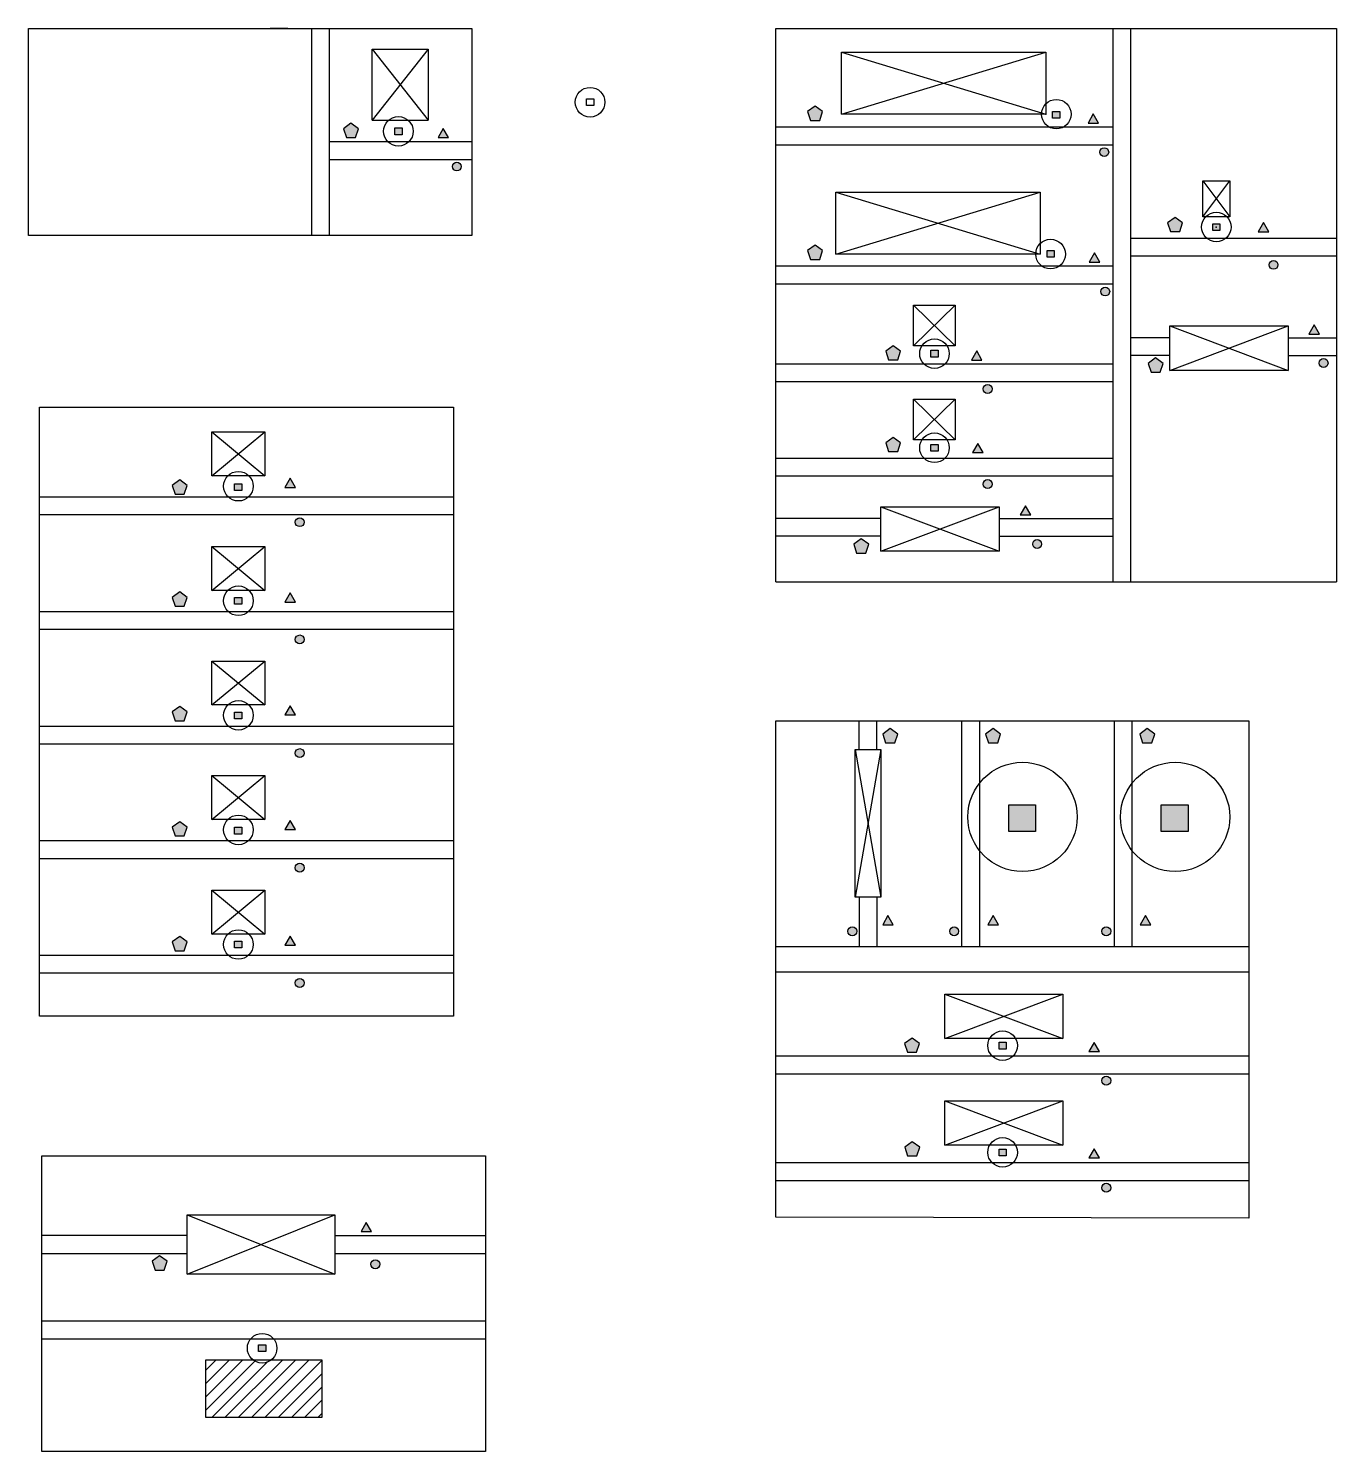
# Model space of a CAD drawing. Header units: millimetres. Extents: x 762400 to 913135, y 455770 to 740048.
# Drawn here: x 762399.9 to 762842.3, y 455770.2 to 456251.4 of the extents above; entities outside this region: 1.
import ezdxf

# ---------------------------------------------------------------- set-up
doc = ezdxf.new("R2010")
doc.units = ezdxf.units.MM

msp = doc.modelspace()

# ---------------------------------------------------------------- hatches: boundary and pattern name
h = msp.add_hatch(color=4)
h.dxf.hatch_style = 1
h.paths.add_polyline_path([(762511.54, 456217.49), (762509.01, 456219.33), (762506.48, 456217.49), (762507.45, 456214.52), (762510.57, 456214.52)])
h.paths.add_polyline_path([(762668.51, 456223.28), (762665.98, 456225.11), (762663.45, 456223.28), (762664.42, 456220.31), (762667.54, 456220.31)])
h.paths.add_polyline_path([(762668.51, 456176.28), (762665.98, 456178.11), (762663.45, 456176.28), (762664.42, 456173.31), (762667.54, 456173.31)])
h.paths.add_polyline_path([(762694.91, 456142.28), (762692.39, 456144.12), (762689.86, 456142.28), (762690.82, 456139.31), (762693.95, 456139.31)])
h.paths.add_polyline_path([(762790.27, 456185.65), (762787.75, 456187.49), (762785.22, 456185.65), (762786.18, 456182.68), (762789.31, 456182.68)])
h.paths.add_polyline_path([(762783.69, 456138.12), (762781.16, 456139.96), (762778.63, 456138.12), (762779.6, 456135.15), (762782.72, 456135.15)])
h.paths.add_polyline_path([(762694.91, 456111.27), (762692.39, 456113.1), (762689.86, 456111.27), (762690.82, 456108.3), (762693.95, 456108.3)])
h.paths.add_polyline_path([(762684.12, 456076.98), (762681.59, 456078.82), (762679.07, 456076.98), (762680.03, 456074.01), (762683.16, 456074.01)])
h.paths.add_polyline_path([(762693.93, 456012.8), (762691.4, 456014.63), (762688.87, 456012.8), (762689.84, 456009.82), (762692.96, 456009.82)])
h.paths.add_polyline_path([(762726.17, 456014.63), (762723.64, 456012.8), (762724.6, 456009.82), (762727.73, 456009.82), (762728.69, 456012.8)])
h.paths.add_polyline_path([(762780.84, 456012.8), (762778.32, 456014.63), (762775.79, 456012.8), (762776.75, 456009.82), (762779.88, 456009.82)])
h.paths.add_polyline_path([(762701.29, 455908.16), (762698.76, 455910), (762696.23, 455908.16), (762697.2, 455905.19), (762700.32, 455905.19)])
h.paths.add_polyline_path([(762701.38, 455873.14), (762698.85, 455874.97), (762696.32, 455873.14), (762697.29, 455870.17), (762700.41, 455870.17)])
h.paths.add_polyline_path([(762453.62, 456096.89), (762451.09, 456098.72), (762448.56, 456096.89), (762449.53, 456093.91), (762452.65, 456093.91)])
h.paths.add_polyline_path([(762453.62, 456059.01), (762451.09, 456060.85), (762448.56, 456059.01), (762449.53, 456056.04), (762452.65, 456056.04)])
h.paths.add_polyline_path([(762453.62, 456020.29), (762451.09, 456022.13), (762448.56, 456020.29), (762449.53, 456017.32), (762452.65, 456017.32)])
h.paths.add_polyline_path([(762453.62, 455981.32), (762451.09, 455983.16), (762448.56, 455981.32), (762449.53, 455978.35), (762452.65, 455978.35)])
h.paths.add_polyline_path([(762453.62, 455942.52), (762451.09, 455944.35), (762448.56, 455942.52), (762449.53, 455939.55), (762452.65, 455939.55)])
h.paths.add_polyline_path([(762444.31, 455836.35), (762441.78, 455834.52), (762442.75, 455831.54), (762445.87, 455831.54), (762446.84, 455834.52)])
h = msp.add_hatch(color=1)
h.dxf.hatch_style = 1
h.paths.add_polyline_path([(762526.28, 456217.73), (762523.83, 456217.73), (762523.83, 456215.44), (762526.28, 456215.44)])
h.paths.add_polyline_path([(762748.72, 456223.35), (762746.27, 456223.35), (762746.27, 456221.06), (762748.72, 456221.06)])
h.paths.add_polyline_path([(762802.92, 456185.29), (762800.47, 456185.29), (762800.47, 456183.01), (762802.92, 456183.01)])
h.paths.add_polyline_path([(762746.88, 456176.27), (762744.43, 456176.27), (762744.43, 456173.99), (762746.88, 456173.99)])
h.paths.add_polyline_path([(762707.6, 456142.55), (762705.15, 456142.55), (762705.15, 456140.27), (762707.6, 456140.27)])
h.paths.add_polyline_path([(762707.6, 456110.73), (762705.15, 456110.73), (762705.15, 456108.44), (762707.6, 456108.44)])
h.paths.add_polyline_path([(762472.12, 456097.42), (762469.68, 456097.42), (762469.68, 456095.14), (762472.12, 456095.14)])
h.paths.add_polyline_path([(762472.12, 456058.97), (762469.68, 456058.97), (762469.68, 456056.69), (762472.12, 456056.69)])
h.paths.add_polyline_path([(762472.12, 456020.25), (762469.68, 456020.25), (762469.68, 456017.97), (762472.12, 456017.97)])
h.paths.add_polyline_path([(762472.12, 455981.28), (762469.68, 455981.28), (762469.68, 455979), (762472.12, 455979)])
h.paths.add_polyline_path([(762472.12, 455942.77), (762469.68, 455942.77), (762469.68, 455940.49), (762472.12, 455940.49)])
h.paths.add_polyline_path([(762730.64, 455908.57), (762728.19, 455908.57), (762728.19, 455906.28), (762730.64, 455906.28)])
h.paths.add_polyline_path([(762730.64, 455872.49), (762728.19, 455872.49), (762728.19, 455870.2), (762730.64, 455870.2)])
h.paths.add_polyline_path([(762480.2, 455806.26), (762477.76, 455806.26), (762477.76, 455803.98), (762480.2, 455803.98)])
at = {"true_color": 0x58ba48}
h = msp.add_hatch(color=85, dxfattribs=at)
h.dxf.hatch_style = 1
h.paths.add_polyline_path([(762760.07, 456222.46), (762758.29, 456219.37), (762761.86, 456219.37)])
h.paths.add_polyline_path([(762817.61, 456185.73), (762815.83, 456182.64), (762819.4, 456182.64)])
h.paths.add_polyline_path([(762720.64, 456142.35), (762718.85, 456139.26), (762722.42, 456139.26)])
h.paths.add_polyline_path([(762737.18, 456090.01), (762735.39, 456086.92), (762738.96, 456086.92)])
h.paths.add_polyline_path([(762488.42, 456099.27), (762486.63, 456096.18), (762490.2, 456096.18)])
h.paths.add_polyline_path([(762488.42, 455983.58), (762486.63, 455980.49), (762490.2, 455980.49)])
h.paths.add_polyline_path([(762488.42, 456022.36), (762486.63, 456019.26), (762490.2, 456019.26)])
h.paths.add_polyline_path([(762488.42, 456060.54), (762486.63, 456057.44), (762490.2, 456057.44)])
h.paths.add_polyline_path([(762488.42, 455944.47), (762486.63, 455941.38), (762490.2, 455941.38)])
h.paths.add_polyline_path([(762721.05, 456111.04), (762719.26, 456107.95), (762722.83, 456107.95)])
h.paths.add_polyline_path([(762760.51, 456175.5), (762758.72, 456172.41), (762762.29, 456172.41)])
h.paths.add_polyline_path([(762834.78, 456151.11), (762832.99, 456148.02), (762836.56, 456148.02)])
h.paths.add_polyline_path([(762540.25, 456217.58), (762538.47, 456214.49), (762542.04, 456214.49)])
h.paths.add_polyline_path([(762690.64, 455951.43), (762688.85, 455948.34), (762692.42, 455948.34)])
h.paths.add_polyline_path([(762726.2, 455951.43), (762724.41, 455948.34), (762727.98, 455948.34)])
h.paths.add_polyline_path([(762777.76, 455951.43), (762775.97, 455948.34), (762779.54, 455948.34)])
h.paths.add_polyline_path([(762760.4, 455908.5), (762758.61, 455905.41), (762762.18, 455905.41)])
h.paths.add_polyline_path([(762760.4, 455872.54), (762758.61, 455869.45), (762762.18, 455869.45)])
h.paths.add_polyline_path([(762514.2, 455847.66), (762512.41, 455844.57), (762515.98, 455844.57)])
h = msp.add_hatch(dxfattribs=at)
h.set_pattern_fill('ANSI32', color=85)
h.paths.add_polyline_path([(762538.47, 456214.49), (762542.04, 456214.49), (762540.25, 456217.58)])
h = msp.add_hatch(color=6)
h.dxf.hatch_style = 1
h.paths.add_polyline_path([(762546.31, 456204.69, 1), (762543.31, 456204.69, 1)])
h.paths.add_polyline_path([(762762.27, 456209.57, 1), (762765.27, 456209.57, 1)])
h.paths.add_polyline_path([(762762.61, 456162.42, 1), (762765.61, 456162.42, 1)])
h = msp.add_hatch(color=6)
h.dxf.hatch_style = 1
h.paths.add_polyline_path([(762822.53, 456171.44, 1), (762819.53, 456171.44, 1)])
h.paths.add_polyline_path([(762836.45, 456138.26, 1), (762839.45, 456138.26, 1)])
h.paths.add_polyline_path([(762725.85, 456129.47, 1), (762722.85, 456129.47, 1)])
h.paths.add_polyline_path([(762725.85, 456097.32, 1), (762722.85, 456097.32, 1)])
h.paths.add_polyline_path([(762739.57, 456077.04, 1), (762742.57, 456077.04, 1)])
h.paths.add_polyline_path([(762490.19, 456084.43, 1), (762493.19, 456084.43, 1)])
h.paths.add_polyline_path([(762493.19, 456044.79, 1), (762490.19, 456044.79, 1)])
h.paths.add_polyline_path([(762493.19, 456006.36, 1), (762490.19, 456006.36, 1)])
h.paths.add_polyline_path([(762490.19, 455967.61, 1), (762493.19, 455967.61, 1)])
h.paths.add_polyline_path([(762493.19, 455928.63, 1), (762490.19, 455928.63, 1)])
h.paths.add_polyline_path([(762677.06, 455946.11, 1), (762680.06, 455946.11, 1)])
h.paths.add_polyline_path([(762711.51, 455946.11, 1), (762714.51, 455946.11, 1)])
h.paths.add_polyline_path([(762762.96, 455946.11, 1), (762765.96, 455946.11, 1)])
h.paths.add_polyline_path([(762762.96, 455895.61, 1), (762765.96, 455895.61, 1)])
h.paths.add_polyline_path([(762762.96, 455859.39, 1), (762765.96, 455859.39, 1)])
h.paths.add_polyline_path([(762518.74, 455833.52, 1), (762515.74, 455833.52, 1)])
h = msp.add_hatch(color=5)
h.dxf.hatch_style = 1
h.paths.add_polyline_path([(762740.54, 455988.89), (762731.47, 455988.89), (762731.47, 455979.83), (762740.54, 455979.83)])
h.paths.add_polyline_path([(762792.15, 455988.89), (762783.08, 455988.89), (762783.08, 455979.83), (762792.15, 455979.83)])
at = {"true_color": 0x93278f}
h = msp.add_hatch(dxfattribs=at)
h.set_pattern_fill('ANSI31', color=217)
h.paths.add_polyline_path([(762499.18, 455781.68), (762499.18, 455801.2), (762482.06, 455801.2, -0.345852), (762475.88, 455801.2), (762459.97, 455801.2), (762459.97, 455781.68)])

# ---------------------------------------------------------------- linework, layer by layer
for p, q in [((762399.94, 456251.38), (762549.94, 456251.38)), ((762399.94, 456181.38), (762399.94, 456251.38)), ((762487.69, 456251.38), (762481.69, 456251.38)), ((762495.68, 456251.38), (762495.68, 456181.38)), ((762501.68, 456251.38), (762501.68, 456181.38)), ((762549.94, 456251.38), (762549.94, 456181.38)), ((762652.68, 456251.38), (762842.34, 456251.38)), ((762652.68, 456064.28), (762652.68, 456251.38)), ((762766.68, 456251.38), (762766.68, 456064.28)), ((762772.68, 456251.38), (762772.68, 456064.28)), ((762842.34, 456251.38), (762842.34, 456064.28)), ((762516.16, 456220.41), (762516.16, 456244.41)), ((762516.16, 456244.41), (762535.16, 456244.41)), ((762516.16, 456244.41), (762535.16, 456220.41)), ((762535.16, 456244.41), (762516.16, 456220.41)), ((762535.16, 456244.41), (762535.16, 456220.41)), ((762674.97, 456243.32), (762744.07, 456243.32)), ((762674.97, 456222.4), (762674.97, 456243.32)), ((762674.97, 456243.32), (762744.07, 456222.4)), ((762674.97, 456222.4), (762744.07, 456243.32)), ((762744.07, 456243.32), (762744.07, 456222.4)), ((762744.07, 456222.4), (762674.97, 456222.4)), ((762516.16, 456220.41), (762535.16, 456220.41)), ((762652.68, 456218.06), (762766.68, 456218.06)), ((762501.68, 456213.12), (762549.94, 456213.12)), ((762652.68, 456212.06), (762766.68, 456212.06)), ((762501.68, 456207.12), (762549.94, 456207.12)), ((762797.1, 456199.84), (762806.25, 456199.84)), ((762797.1, 456187.74), (762797.1, 456199.84)), ((762797.1, 456199.84), (762806.25, 456187.74)), ((762797.1, 456187.74), (762806.25, 456199.84)), ((762806.25, 456199.84), (762806.25, 456187.74)), ((762673.02, 456196.01), (762742.12, 456196.01)), ((762673.02, 456175.09), (762673.02, 456196.01)), ((762673.02, 456196.01), (762742.12, 456175.09)), ((762673.02, 456175.09), (762742.12, 456196.01)), ((762742.12, 456196.01), (762742.12, 456175.09)), ((762806.25, 456187.74), (762797.1, 456187.74)), ((762549.94, 456181.38), (762399.94, 456181.38)), ((762772.68, 456180.45), (762842.34, 456180.45)), ((762742.12, 456175.09), (762673.02, 456175.09)), ((762772.68, 456174.45), (762842.34, 456174.45)), ((762652.68, 456171.08), (762766.68, 456171.08)), ((762652.68, 456165.08), (762766.68, 456165.08)), ((762699.31, 456157.82), (762713.31, 456157.82)), ((762699.31, 456144.1), (762699.31, 456157.82)), ((762699.31, 456157.82), (762713.31, 456144.1)), ((762699.31, 456144.1), (762713.31, 456157.82)), ((762713.31, 456157.82), (762713.31, 456144.1)), ((762785.99, 456150.78), (762825.99, 456150.78)), ((762785.99, 456135.78), (762785.99, 456150.78)), ((762785.99, 456150.78), (762825.99, 456135.78)), ((762785.99, 456135.78), (762825.99, 456150.78)), ((762825.99, 456150.78), (762825.99, 456135.78)), ((762713.31, 456144.1), (762699.31, 456144.1)), ((762785.99, 456146.78), (762772.68, 456146.78)), ((762825.99, 456146.78), (762842.34, 456146.78)), ((762785.99, 456140.78), (762772.68, 456140.78)), ((762825.99, 456140.78), (762842.34, 456140.78)), ((762652.68, 456137.95), (762766.68, 456137.95)), ((762825.99, 456135.78), (762785.99, 456135.78)), ((762652.68, 456131.95), (762766.68, 456131.95)), ((762699.31, 456125.99), (762713.31, 456125.99)), ((762699.31, 456112.27), (762699.31, 456125.99)), ((762699.31, 456125.99), (762713.31, 456112.27)), ((762699.31, 456112.27), (762713.31, 456125.99)), ((762713.31, 456125.99), (762713.31, 456112.27)), ((762403.72, 456123.3), (762543.72, 456123.3)), ((762403.72, 455917.39), (762403.72, 456123.3)), ((762543.72, 456123.3), (762543.72, 455917.39)), ((762461.94, 456114.96), (762479.94, 456114.96)), ((762461.94, 456100.11), (762461.94, 456114.96)), ((762461.94, 456114.96), (762479.94, 456100.11)), ((762461.94, 456100.11), (762479.94, 456114.96)), ((762479.94, 456114.96), (762479.94, 456100.11)), ((762713.31, 456112.27), (762699.31, 456112.27)), ((762652.68, 456106.12), (762766.68, 456106.12)), ((762479.94, 456100.11), (762461.94, 456100.11)), ((762652.68, 456100.12), (762766.68, 456100.12)), ((762403.72, 456092.99), (762543.72, 456092.99)), ((762403.72, 456086.99), (762543.72, 456086.99)), ((762688.19, 456089.67), (762728.19, 456089.67)), ((762688.19, 456074.67), (762688.19, 456089.67)), ((762688.19, 456089.67), (762728.19, 456074.67)), ((762688.19, 456074.67), (762728.19, 456089.67)), ((762728.19, 456089.67), (762728.19, 456074.67)), ((762688.19, 456085.67), (762652.68, 456085.67)), ((762728.19, 456085.67), (762766.68, 456085.67)), ((762688.19, 456079.67), (762652.68, 456079.67)), ((762728.19, 456079.67), (762766.68, 456079.67)), ((762461.94, 456076.22), (762479.94, 456076.22)), ((762461.94, 456061.37), (762461.94, 456076.22)), ((762461.94, 456076.22), (762479.94, 456061.37)), ((762461.94, 456061.37), (762479.94, 456076.22)), ((762479.94, 456076.22), (762479.94, 456061.37)), ((762728.19, 456074.67), (762688.19, 456074.67)), ((762652.68, 456064.28), (762842.34, 456064.28)), ((762479.94, 456061.37), (762461.94, 456061.37)), ((762403.72, 456054.25), (762543.72, 456054.25)), ((762403.72, 456048.25), (762543.72, 456048.25)), ((762461.94, 456037.48), (762479.94, 456037.48)), ((762461.94, 456022.63), (762461.94, 456037.48)), ((762461.94, 456037.48), (762479.94, 456022.63)), ((762461.94, 456022.63), (762479.94, 456037.48)), ((762479.94, 456037.48), (762479.94, 456022.63)), ((762479.94, 456022.63), (762461.94, 456022.63)), ((762403.72, 456015.51), (762543.72, 456015.51)), ((762652.68, 456017.32), (762812.68, 456017.32)), ((762652.68, 455849.48), (762652.68, 456017.32)), ((762680.86, 456007.62), (762680.86, 456017.32)), ((762686.86, 456007.62), (762686.86, 456017.32)), ((762715.54, 456017.32), (762715.54, 455940.97)), ((762721.54, 456017.32), (762721.54, 455940.97)), ((762767.16, 456017.32), (762767.16, 455940.97)), ((762773.16, 456017.32), (762773.16, 455940.97)), ((762812.68, 456017.32), (762812.68, 455897.32)), ((762403.72, 456009.51), (762543.72, 456009.51)), ((762679.56, 456007.62), (762688.16, 456007.62)), ((762679.56, 455957.62), (762679.56, 456007.62)), ((762679.56, 456007.62), (762688.16, 455957.62)), ((762688.16, 456007.62), (762679.56, 455957.62)), ((762688.16, 456007.62), (762688.16, 455957.62)), ((762461.94, 455998.74), (762479.94, 455998.74)), ((762461.94, 455983.89), (762461.94, 455998.74)), ((762461.94, 455998.74), (762479.94, 455983.89)), ((762461.94, 455983.89), (762479.94, 455998.74)), ((762479.94, 455998.74), (762479.94, 455983.89)), ((762479.94, 455983.89), (762461.94, 455983.89)), ((762403.72, 455976.76), (762543.72, 455976.76)), ((762403.72, 455970.76), (762543.72, 455970.76)), ((762461.94, 455959.99), (762479.94, 455959.99)), ((762461.94, 455945.14), (762461.94, 455959.99)), ((762461.94, 455959.99), (762479.94, 455945.14)), ((762461.94, 455945.14), (762479.94, 455959.99)), ((762479.94, 455959.99), (762479.94, 455945.14)), ((762688.16, 455957.62), (762679.56, 455957.62)), ((762680.86, 455957.62), (762680.86, 455940.97)), ((762686.86, 455957.62), (762686.86, 455940.97)), ((762479.94, 455945.14), (762461.94, 455945.14)), ((762403.72, 455938.02), (762543.72, 455938.02)), ((762652.68, 455940.97), (762812.68, 455940.97)), ((762652.68, 455932.38), (762812.68, 455932.38)), ((762403.72, 455932.02), (762543.72, 455932.02)), ((762709.82, 455924.82), (762749.82, 455924.82)), ((762709.82, 455909.82), (762709.82, 455924.82)), ((762709.82, 455924.82), (762749.82, 455909.82)), ((762709.82, 455909.82), (762749.82, 455924.82)), ((762749.82, 455924.82), (762749.82, 455909.82)), ((762543.72, 455917.39), (762403.72, 455917.39)), ((762749.82, 455909.82), (762709.82, 455909.82)), ((762652.68, 455903.96), (762812.68, 455903.96)), ((762652.68, 455897.96), (762812.68, 455897.96)), ((762812.68, 455897.96), (762812.68, 455849.14)), ((762709.82, 455888.74), (762749.82, 455888.74)), ((762709.82, 455873.74), (762709.82, 455888.74)), ((762709.82, 455888.74), (762749.82, 455873.74)), ((762709.82, 455873.74), (762749.82, 455888.74)), ((762749.82, 455888.74), (762749.82, 455873.74)), ((762404.51, 455870.19), (762554.51, 455870.19)), ((762404.51, 455770.19), (762404.51, 455870.19)), ((762554.51, 455870.19), (762554.51, 455770.19)), ((762749.82, 455873.74), (762709.82, 455873.74)), ((762652.68, 455867.88), (762812.68, 455867.88)), ((762652.68, 455861.88), (762812.68, 455861.88)), ((762453.58, 455850.21), (762503.58, 455850.21)), ((762453.58, 455830.21), (762453.58, 455850.21)), ((762453.58, 455850.21), (762503.58, 455830.21)), ((762453.58, 455830.21), (762503.58, 455850.21)), ((762503.58, 455850.21), (762503.58, 455830.21)), ((762812.68, 455849.14), (762652.68, 455849.48)), ((762453.58, 455843.21), (762404.51, 455843.21)), ((762503.58, 455843.21), (762554.51, 455843.21)), ((762404.51, 455837.21), (762453.58, 455837.21)), ((762503.58, 455837.21), (762554.51, 455837.21)), ((762503.58, 455830.21), (762453.58, 455830.21)), ((762404.51, 455814.35), (762554.51, 455814.35)), ((762404.51, 455808.35), (762554.51, 455808.35)), ((762554.51, 455770.19), (762404.51, 455770.19))]:
    msp.add_line(p, q)
at = {"color": 1}
for points in [[(762588.66, 456227.57), (762591.11, 456227.57), (762591.11, 456225.28), (762588.66, 456225.28)], [(762746.27, 456223.35), (762748.72, 456223.35), (762748.72, 456221.06), (762746.27, 456221.06)], [(762523.83, 456217.73), (762526.28, 456217.73), (762526.28, 456215.44), (762523.83, 456215.44)], [(762800.47, 456185.29), (762802.92, 456185.29), (762802.92, 456183.01), (762800.47, 456183.01)], [(762744.43, 456176.27), (762746.88, 456176.27), (762746.88, 456173.99), (762744.43, 456173.99)], [(762705.15, 456142.55), (762707.6, 456142.55), (762707.6, 456140.27), (762705.15, 456140.27)], [(762705.15, 456110.73), (762707.6, 456110.73), (762707.6, 456108.44), (762705.15, 456108.44)], [(762469.68, 456097.42), (762472.12, 456097.42), (762472.12, 456095.14), (762469.68, 456095.14)], [(762469.68, 456058.97), (762472.12, 456058.97), (762472.12, 456056.69), (762469.68, 456056.69)], [(762469.68, 456020.25), (762472.12, 456020.25), (762472.12, 456017.97), (762469.68, 456017.97)], [(762469.68, 455981.28), (762472.12, 455981.28), (762472.12, 455979), (762469.68, 455979)], [(762469.68, 455942.77), (762472.12, 455942.77), (762472.12, 455940.49), (762469.68, 455940.49)], [(762728.19, 455908.57), (762730.64, 455908.57), (762730.64, 455906.28), (762728.19, 455906.28)], [(762728.19, 455872.49), (762730.64, 455872.49), (762730.64, 455870.2), (762728.19, 455870.2)], [(762477.76, 455806.26), (762480.2, 455806.26), (762480.2, 455803.98), (762477.76, 455803.98)]]:
    msp.add_lwpolyline(points, close=True, dxfattribs=at)
at = {"color": 4}
for points in [[(762667.54, 456220.31), (762668.51, 456223.28), (762665.98, 456225.11), (762663.45, 456223.28), (762664.42, 456220.31)], [(762510.57, 456214.52), (762511.54, 456217.49), (762509.01, 456219.33), (762506.48, 456217.49), (762507.45, 456214.52)], [(762789.31, 456182.68), (762790.27, 456185.65), (762787.75, 456187.49), (762785.22, 456185.65), (762786.18, 456182.68)], [(762667.54, 456173.31), (762668.51, 456176.28), (762665.98, 456178.11), (762663.45, 456176.28), (762664.42, 456173.31)], [(762693.95, 456139.31), (762694.91, 456142.28), (762692.39, 456144.12), (762689.86, 456142.28), (762690.82, 456139.31)], [(762782.72, 456135.15), (762783.69, 456138.12), (762781.16, 456139.96), (762778.63, 456138.12), (762779.6, 456135.15)], [(762693.95, 456108.3), (762694.91, 456111.27), (762692.39, 456113.1), (762689.86, 456111.27), (762690.82, 456108.3)], [(762452.65, 456093.91), (762453.62, 456096.89), (762451.09, 456098.72), (762448.56, 456096.89), (762449.53, 456093.91)], [(762683.16, 456074.01), (762684.12, 456076.98), (762681.59, 456078.82), (762679.07, 456076.98), (762680.03, 456074.01)], [(762452.65, 456056.04), (762453.62, 456059.01), (762451.09, 456060.85), (762448.56, 456059.01), (762449.53, 456056.04)], [(762452.65, 456017.32), (762453.62, 456020.29), (762451.09, 456022.13), (762448.56, 456020.29), (762449.53, 456017.32)], [(762692.96, 456009.82), (762693.93, 456012.8), (762691.4, 456014.63), (762688.87, 456012.8), (762689.84, 456009.82)], [(762727.73, 456009.82), (762728.69, 456012.8), (762726.17, 456014.63), (762723.64, 456012.8), (762724.6, 456009.82)], [(762779.88, 456009.82), (762780.84, 456012.8), (762778.32, 456014.63), (762775.79, 456012.8), (762776.75, 456009.82)], [(762452.65, 455978.35), (762453.62, 455981.32), (762451.09, 455983.16), (762448.56, 455981.32), (762449.53, 455978.35)], [(762452.65, 455939.55), (762453.62, 455942.52), (762451.09, 455944.35), (762448.56, 455942.52), (762449.53, 455939.55)], [(762700.32, 455905.19), (762701.29, 455908.16), (762698.76, 455910), (762696.23, 455908.16), (762697.2, 455905.19)], [(762700.41, 455870.17), (762701.38, 455873.14), (762698.85, 455874.97), (762696.32, 455873.14), (762697.29, 455870.17)], [(762445.87, 455831.54), (762446.84, 455834.52), (762444.31, 455836.35), (762441.78, 455834.52), (762442.75, 455831.54)]]:
    msp.add_lwpolyline(points, close=True, dxfattribs=at)
at = {"color": 3}
for points in [[(762761.86, 456219.37), (762760.07, 456222.46), (762758.29, 456219.37)], [(762542.04, 456214.49), (762540.25, 456217.58), (762538.47, 456214.49)], [(762819.4, 456182.64), (762817.61, 456185.73), (762815.83, 456182.64)], [(762762.29, 456172.41), (762760.51, 456175.5), (762758.72, 456172.41)], [(762836.56, 456148.02), (762834.78, 456151.11), (762832.99, 456148.02)], [(762722.42, 456139.26), (762720.64, 456142.35), (762718.85, 456139.26)], [(762722.83, 456107.95), (762721.05, 456111.04), (762719.26, 456107.95)], [(762490.2, 456096.18), (762488.42, 456099.27), (762486.63, 456096.18)], [(762738.96, 456086.92), (762737.18, 456090.01), (762735.39, 456086.92)], [(762490.2, 456057.44), (762488.42, 456060.54), (762486.63, 456057.44)], [(762490.2, 456019.26), (762488.42, 456022.36), (762486.63, 456019.26)], [(762490.2, 455980.49), (762488.42, 455983.58), (762486.63, 455980.49)], [(762692.42, 455948.34), (762690.64, 455951.43), (762688.85, 455948.34)], [(762727.98, 455948.34), (762726.2, 455951.43), (762724.41, 455948.34)], [(762779.54, 455948.34), (762777.76, 455951.43), (762775.97, 455948.34)], [(762490.2, 455941.38), (762488.42, 455944.47), (762486.63, 455941.38)], [(762762.18, 455905.41), (762760.4, 455908.5), (762758.61, 455905.41)], [(762762.18, 455869.45), (762760.4, 455872.54), (762758.61, 455869.45)], [(762515.98, 455844.57), (762514.2, 455847.66), (762512.41, 455844.57)]]:
    msp.add_lwpolyline(points, close=True, dxfattribs=at)
at = {"color": 5}
for points in [[(762731.47, 455988.89), (762740.54, 455988.89), (762740.54, 455979.83), (762731.47, 455979.83)], [(762783.08, 455988.89), (762792.15, 455988.89), (762792.15, 455979.83), (762783.08, 455979.83)]]:
    msp.add_lwpolyline(points, close=True, dxfattribs=at)
at = {"color": 190}
msp.add_lwpolyline([(762459.97, 455801.2), (762499.18, 455801.2), (762499.18, 455781.68), (762459.97, 455781.68)], close=True, dxfattribs=at)
for centre, radius in [((762589.88, 456226.44), 5), ((762747.57, 456222.4), 5), ((762525.05, 456216.6), 5), ((762801.68, 456184.24), 5), ((762745.62, 456175.09), 5), ((762706.36, 456141.42), 5), ((762706.36, 456109.6), 5), ((762470.94, 456096.61), 5), ((762470.94, 456057.87), 5), ((762470.94, 456019.13), 5), ((762736.13, 455984.77), 18.48), ((762787.75, 455984.77), 18.48), ((762470.94, 455980.39), 5), ((762470.94, 455941.64), 5), ((762729.4, 455907.44), 5), ((762729.4, 455871.35), 5), ((762478.97, 455805.13), 5)]:
    msp.add_circle(centre, radius)
at = {"color": 6}
for centre in [(762763.77, 456209.57), (762544.81, 456204.69), (762821.03, 456171.44), (762764.11, 456162.42), (762837.95, 456138.26), (762724.35, 456129.47), (762724.35, 456097.32), (762491.69, 456084.43), (762741.07, 456077.04), (762491.69, 456044.79), (762491.69, 456006.36), (762491.69, 455967.61), (762678.56, 455946.11), (762713.01, 455946.11), (762764.46, 455946.11), (762491.69, 455928.63), (762764.46, 455895.61), (762764.46, 455859.39), (762517.24, 455833.52)]:
    msp.add_circle(centre, 1.5, dxfattribs=at)
msp.add_point((762744.07, 456222.4))
at = {"color": 1}
msp.add_point((762801.68, 456184.24), dxfattribs=at)

doc.saveas('drawing.dxf')
